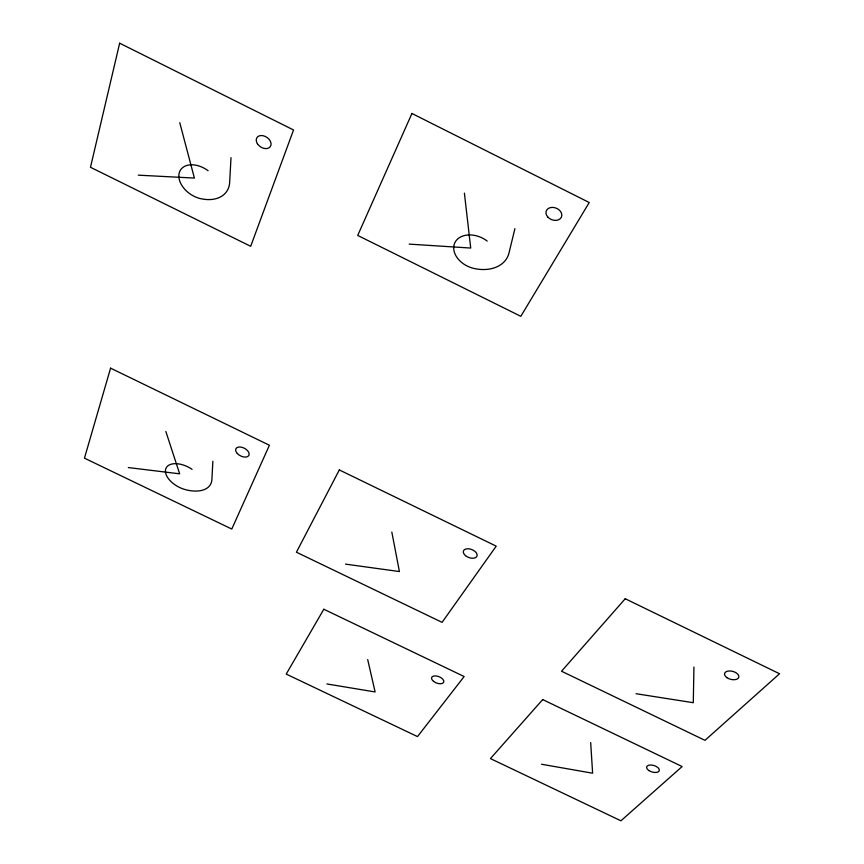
<?xml version="1.0" encoding="UTF-8"?>
<svg xmlns="http://www.w3.org/2000/svg" width="864" height="864" viewBox="0 0 864 864"><rect width="100%" height="100%" fill="white"/><g stroke="black" fill="none" stroke-linecap="round" stroke-linejoin="round"><path stroke-width="1.3" d="M693.943 667.04L693.284 702.702L636.066 693.716M212.868 461.257L211.885 479.65A31.99 18.068 28.1 0 1 185.458 489.661A19.699 11.07 27.9 0 1 165.758 468.86A19.699 11.07 27.9 0 1 192.1 469.336M231.012 157.658L229.651 182.434A35.381 23.976 34.4 0 1 200.556 198.644A21.762 14.677 34.1 0 1 179.237 172.886A21.762 14.677 34.1 0 1 208.105 170.726M514.912 228.647L508.972 253.044A35.683 26.006 24.6 0 1 473.861 268.434A21.967 15.908 24.5 0 1 454.874 242.654A21.967 15.908 24.5 0 1 487.199 241.088M138.283 175.165L194.4 178.07L179.766 122.677M409.158 244.112L470.718 248.054L464.4 193.147M128.304 467.564L179.647 473.818L165.856 431.471M345.546 564.127L399.416 571.558L391.824 532.073M326.905 683.953L375.116 691.956L367.697 659.588M541.534 764.24L592.628 773.215L590.674 742.586M119.653 43.2L90.482 167.281L250.69 246.305L293.544 129.978L119.653 43.2M110.581 368.15L84.456 458.158L231.779 529.049L269.406 445.241L110.581 368.15M411.934 113.476L357.707 235.429L520.819 316.321L589.237 202.522L411.934 113.476M339.325 469.93L296.417 552.215L442.076 622.35L496.217 546.145L339.325 469.93M323.827 609.239L286.222 674.082L417.496 736.592L464.152 676.544L323.827 609.239M625.234 598.741L561.535 671.231L704.981 740.34L779.544 673.758L625.234 598.741M542.7 699.581L490.439 758.592L620.935 820.8L682.128 766.541L542.7 699.581M433.566 681.394A6.491 3.424 21.1 0 0 443.74 682.193A6.491 3.424 21.1 0 0 435.78 675.896A6.491 3.424 21.1 0 0 433.566 681.394M465.512 555.649A7.247 4.266 21.1 0 0 476.993 556.124A7.247 4.266 21.1 0 0 468.191 548.748A7.247 4.266 21.1 0 0 465.512 555.649M237.319 453.503A7.29 4.277 27.3 0 0 248.821 455.501A7.29 4.277 27.3 0 0 241.078 447.109A7.29 4.277 27.3 0 0 237.319 453.503M726.926 677.657A7.355 4.115 14.7 0 0 738.742 677.441A7.355 4.115 14.7 0 0 729.432 670.95A7.355 4.115 14.7 0 0 726.926 677.657M648.886 770.558A6.62 3.391 16.7 0 0 659.297 770.699A6.62 3.391 16.7 0 0 650.732 764.986A6.62 3.391 16.7 0 0 648.886 770.558M547.873 217.112A8.197 6.199 21.9 0 0 561.395 217.177A8.197 6.199 21.9 0 0 552.42 207.382A8.197 6.199 21.9 0 0 547.873 217.112M257.386 143.705A8.078 5.724 33.9 0 0 270.238 146.74A8.078 5.724 33.9 0 0 263.336 135.767A8.078 5.724 33.9 0 0 257.386 143.705"/></g></svg>
